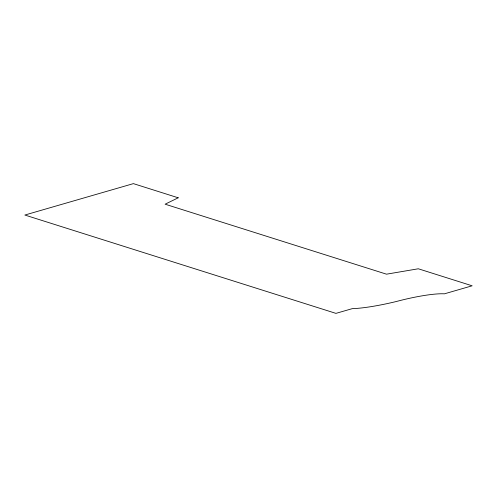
<?xml version="1.0" encoding="UTF-8"?>
<svg xmlns="http://www.w3.org/2000/svg" width="497" height="497" viewBox="0 0 497 497"><rect width="100%" height="100%" fill="white"/><g stroke="black" fill="none" stroke-linecap="round" stroke-linejoin="round"><path stroke-width="0.75" d="M178.218 197.8L165.122 204.192L386.517 274.176L418.312 268.784L472.15 285.8L444.393 293.833A47.83 7.399 -13.9 0 0 396.494 301.468A56.82 8.791 -13.9 0 1 352.224 308.662L335.935 313.371L24.85 215.039L133.382 183.629L178.218 197.8"/></g></svg>
